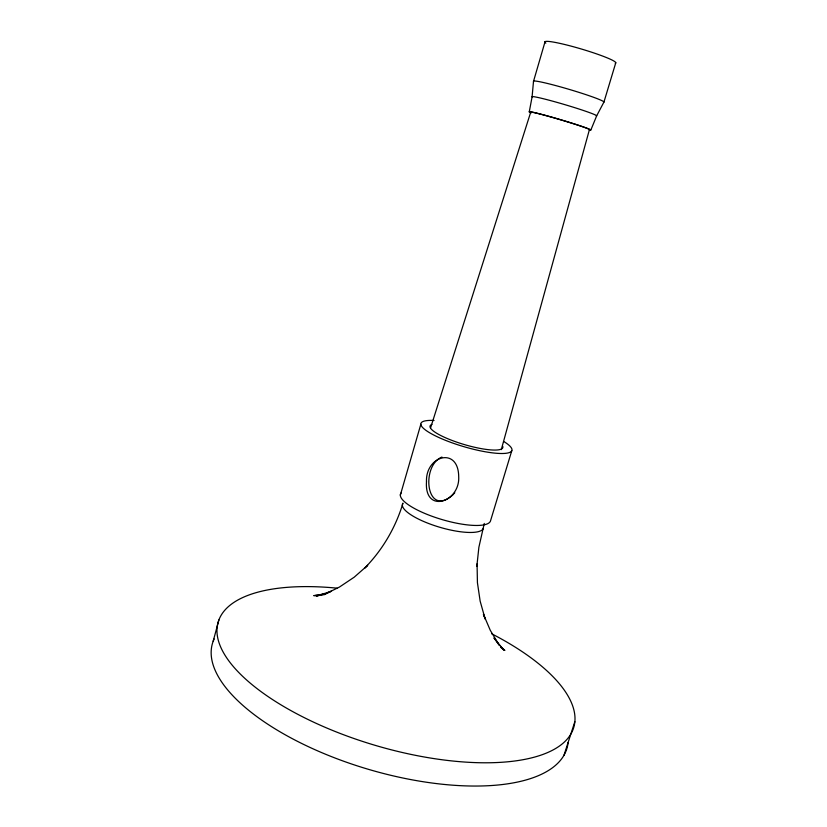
<?xml version="1.0" encoding="UTF-8"?>
<svg xmlns="http://www.w3.org/2000/svg" width="827" height="827" viewBox="0 0 827 827"><rect width="100%" height="100%" fill="white"/><g stroke="black" fill="none" stroke-linecap="round" stroke-linejoin="round"><path stroke-width="1.24" d="M529.259 111.903L532.081 96.924L533.498 81.47A36.781 2.336 16.5 0 1 570.206 89.688A36.781 2.336 16.5 0 1 603.503 102.331M501.1 647.427L503.726 649.981L493.977 637.927L499.136 645.091L490.287 630.319L483.423 614.285L485.18 619.03L480.156 601.167L477.427 582.704L477.065 563.9L476.828 566.402L478.885 547.247L484.281 523.419M213.18 641.235L218.886 619.992M501.296 449.63L589.444 129.56M400.34 495.094L420.84 424.241M533.591 81.077L545.086 41.619M615.784 62.738L603.948 102.031L596.681 115.821L590.86 129.984M511.789 450.674L490.432 521.144A46.963 12.57 16.5 0 1 439.116 518.674A46.963 12.57 16.5 0 1 401.043 493.026M430.578 427.879L530.738 112.11M563.962 755.299L574.848 721.671M454.044 493.698L454.767 492.696M453.186 494.587C426.163 519.005 420.426 465.601 441.938 457.052M325.218 593.982L316.11 596.205L331.296 591.264L323.688 594.789L339.473 587.036L354.225 577.174L367.695 565.317L364.779 568.004C382.581 549.862 395.668 527.45 402.976 503.126A42.218 11.588 16.5 0 0 437.132 526.458A42.218 11.588 16.5 0 0 483.309 528.443M324.99 593.838L313.764 595.657L317.62 595.254M320.183 594.985L322.757 594.727M500.945 647.469L504.863 650.436L500.366 646.352M491.631 633.751A185.413 73.644 16.5 0 1 522.292 759.837A185.413 73.644 16.5 0 1 244.275 677.861A185.413 73.644 16.5 0 1 336.982 588.152M532.081 96.924A33.731 1.757 16.5 0 1 565.627 104.874A33.731 1.757 16.5 0 1 596.308 116.038M530.128 112.389A32.181 1.303 16.5 0 1 561.14 119.874A32.181 1.303 16.5 0 1 589.289 129.973M545.851 43.107A36.967 3.515 16.5 0 1 579.107 48.348A36.967 3.515 16.5 0 1 615.288 63.224M568.108 742.47A184.855 76.518 16.5 0 1 369.514 769.648A184.855 76.518 16.5 0 1 214.121 638.982M531.492 112.782A30.692 1.24 16.5 0 1 558.535 119.171A30.692 1.24 16.5 0 1 589.134 129.694M503.974 441.628A47.428 10.027 16.5 0 1 494.494 453.093A47.428 10.027 16.5 0 1 432.345 434.289A47.428 10.027 16.5 0 1 434.051 420.478M502.775 446.415A37.939 8.022 16.5 0 1 461.9 443.83A37.939 8.022 16.5 0 1 431.942 424.406M426.494 481.655C424.179 514.198 460.06 502.371 458.706 476.797C458.478 446.156 425.419 455.667 426.494 481.655"/></g></svg>
